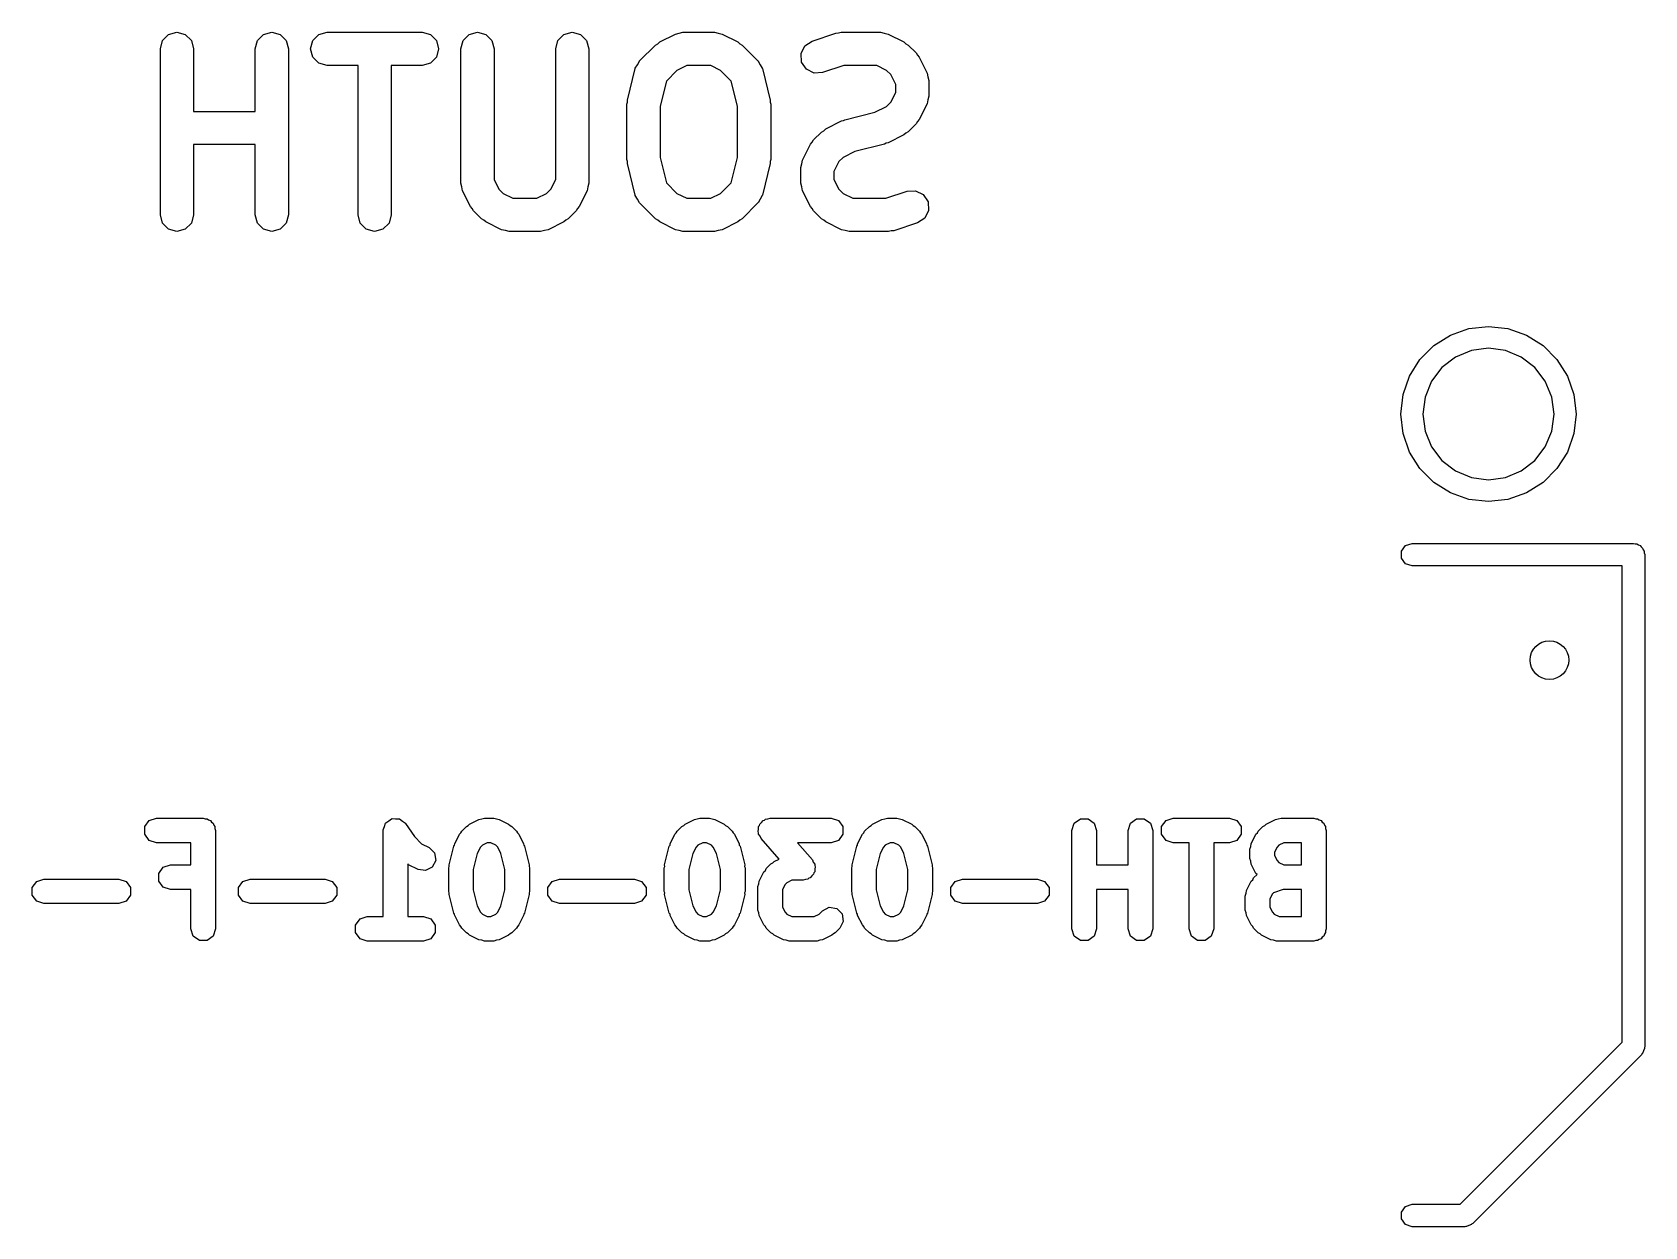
# Model space of a CAD drawing. Extents: x 0.05 to 3.95, y 0.04 to 3.84.
# Drawn here: x 2.899 to 3.473, y 0.538 to 0.963 of the extents above; entities that cross this region are included whole.
import ezdxf

# ---------------------------------------------------------------- set-up
doc = ezdxf.new("R2010")
doc.units = 0
doc.header["$MEASUREMENT"] = 0
doc.layers.add('BLACK', color=7, linetype='CONTINUOUS')

msp = doc.modelspace()

# ---------------------------------------------------------------- linework, layer by layer
at = {"layer": 'BLACK', "linetype": 'CONTINUOUS'}
for p, q in [((2.94474, 0.95735), (2.94553, 0.9603)), ((2.94553, 0.9603), (2.94769, 0.96246)), ((2.94769, 0.96246), (2.95064, 0.96325)), ((2.95064, 0.96325), (2.95359, 0.96246)), ((2.95359, 0.96246), (2.95576, 0.9603)), ((2.95576, 0.9603), (2.95655, 0.95735)), ((2.97848, 0.95735), (2.97927, 0.9603)), ((2.97927, 0.9603), (2.98143, 0.96246)), ((2.98143, 0.96246), (2.98439, 0.96325)), ((2.98439, 0.96325), (2.98734, 0.96246)), ((2.98734, 0.96246), (2.9895, 0.9603)), ((2.9895, 0.9603), (2.99029, 0.95735)), ((2.99817, 0.95735), (2.99896, 0.9603)), ((2.99896, 0.9603), (3.00112, 0.96246)), ((3.00112, 0.96246), (3.00407, 0.96325)), ((3.00407, 0.96325), (3.03782, 0.96325)), ((3.03782, 0.96325), (3.04077, 0.96246)), ((3.04077, 0.96246), (3.04293, 0.9603)), ((3.04293, 0.9603), (3.04372, 0.95735)), ((3.0516, 0.95735), (3.05239, 0.9603)), ((3.05239, 0.9603), (3.05455, 0.96246)), ((3.05455, 0.96246), (3.0575, 0.96325)), ((3.0575, 0.96325), (3.06046, 0.96246)), ((3.06046, 0.96246), (3.06262, 0.9603)), ((3.06262, 0.9603), (3.06341, 0.95735)), ((3.08534, 0.95735), (3.08613, 0.9603)), ((3.08613, 0.9603), (3.0883, 0.96246)), ((3.0883, 0.96246), (3.09125, 0.96325)), ((3.09125, 0.96325), (3.0942, 0.96246)), ((3.0942, 0.96246), (3.09636, 0.9603)), ((3.09636, 0.9603), (3.09715, 0.95735)), ((3.11519, 0.95309), (3.12082, 0.95871)), ((3.12082, 0.95871), (3.12164, 0.95919)), ((3.12164, 0.95919), (3.12235, 0.95982)), ((3.12235, 0.95982), (3.12798, 0.96263)), ((3.12798, 0.96263), (3.12931, 0.9629)), ((3.12931, 0.9629), (3.13062, 0.96325)), ((3.13062, 0.96325), (3.14187, 0.96325)), ((3.14187, 0.96325), (3.14318, 0.9629)), ((3.14318, 0.9629), (3.14451, 0.96263)), ((3.14451, 0.96263), (3.15013, 0.95982)), ((3.15013, 0.95982), (3.15084, 0.95919)), ((3.15084, 0.95919), (3.15167, 0.95871)), ((3.15167, 0.95871), (3.15729, 0.95309)), ((3.17264, 0.95572), (3.17401, 0.95845)), ((3.17401, 0.95845), (3.17656, 0.96014)), ((3.17656, 0.96014), (3.18499, 0.96295)), ((3.18499, 0.96295), (3.18594, 0.96301)), ((3.18594, 0.96301), (3.18686, 0.96325)), ((3.18686, 0.96325), (3.20092, 0.96325)), ((3.20092, 0.96325), (3.20223, 0.9629)), ((3.20223, 0.9629), (3.20356, 0.96263)), ((3.20356, 0.96263), (3.20919, 0.95982)), ((3.20919, 0.95982), (3.2099, 0.95919)), ((3.2099, 0.95919), (3.21072, 0.95871)), ((3.21072, 0.95871), (3.21353, 0.9559)), ((2.94474, 0.89829), (2.94474, 0.95735)), ((2.95655, 0.95735), (2.95655, 0.93513)), ((2.97848, 0.93513), (2.97848, 0.95735)), ((2.99029, 0.95735), (2.99029, 0.89829)), ((2.99896, 0.9544), (2.99817, 0.95735)), ((3.00112, 0.95224), (2.99896, 0.9544)), ((3.00407, 0.95144), (3.00112, 0.95224)), ((3.04077, 0.95224), (3.03782, 0.95144)), ((3.04293, 0.9544), (3.04077, 0.95224)), ((3.04372, 0.95735), (3.04293, 0.9544)), ((3.0516, 0.90954), (3.0516, 0.95735)), ((3.06341, 0.95735), (3.06341, 0.91094)), ((3.08534, 0.91094), (3.08534, 0.95735)), ((3.09715, 0.95735), (3.09715, 0.90954)), ((3.11441, 0.95172), (3.11512, 0.95302)), ((3.11512, 0.95302), (3.11517, 0.95304)), ((3.11517, 0.95304), (3.11519, 0.95309)), ((3.15729, 0.95309), (3.15732, 0.95304)), ((3.15732, 0.95304), (3.15736, 0.95302)), ((3.15736, 0.95302), (3.15808, 0.95172)), ((3.17282, 0.95267), (3.17264, 0.95572)), ((3.17451, 0.95012), (3.17282, 0.95267)), ((3.21353, 0.9559), (3.21401, 0.95508)), ((3.21401, 0.95508), (3.21464, 0.95437)), ((3.21464, 0.95437), (3.21745, 0.94874)), ((3.01504, 0.95144), (3.00407, 0.95144)), ((3.01504, 0.89829), (3.01504, 0.95144)), ((3.03782, 0.95144), (3.02685, 0.95144)), ((3.02685, 0.95144), (3.02685, 0.89829)), ((3.11083, 0.9391), (3.11364, 0.95034)), ((3.11364, 0.95034), (3.11367, 0.95039)), ((3.11367, 0.95044), (3.11441, 0.95172)), ((3.11367, 0.95039), (3.11367, 0.95044)), ((3.12849, 0.94968), (3.1247, 0.94589)), ((3.13201, 0.95144), (3.12849, 0.94968)), ((3.14047, 0.95144), (3.13201, 0.95144)), ((3.14399, 0.94968), (3.14047, 0.95144)), ((3.14778, 0.94589), (3.14399, 0.94968)), ((3.15808, 0.95172), (3.15882, 0.95044)), ((3.15882, 0.95044), (3.15882, 0.95039)), ((3.15882, 0.95039), (3.15885, 0.95034)), ((3.15885, 0.95034), (3.16166, 0.9391)), ((3.17724, 0.94875), (3.17451, 0.95012)), ((3.18029, 0.94893), (3.17724, 0.94875)), ((3.18782, 0.95144), (3.18029, 0.94893)), ((3.19953, 0.95144), (3.18782, 0.95144)), ((3.20305, 0.94968), (3.19953, 0.95144)), ((3.20451, 0.94823), (3.20305, 0.94968)), ((3.20627, 0.94471), (3.20451, 0.94823)), ((3.21745, 0.94874), (3.21773, 0.94741)), ((3.21773, 0.94741), (3.21808, 0.9461)), ((3.1247, 0.94589), (3.12246, 0.93694)), ((3.15002, 0.93694), (3.14778, 0.94589)), ((3.20451, 0.93835), (3.20627, 0.94187)), ((3.20627, 0.94187), (3.20627, 0.94471)), ((3.21808, 0.9461), (3.21808, 0.94048)), ((2.95655, 0.93513), (2.97848, 0.93513)), ((3.11065, 0.93766), (3.11084, 0.93837)), ((3.11065, 0.91798), (3.11065, 0.93766)), ((3.11084, 0.93837), (3.11083, 0.9391)), ((3.12246, 0.93694), (3.12246, 0.91871)), ((3.15002, 0.91871), (3.15002, 0.93694)), ((3.16166, 0.9391), (3.16164, 0.93837)), ((3.16164, 0.93837), (3.16183, 0.93766)), ((3.16183, 0.93766), (3.16183, 0.91798)), ((3.19886, 0.9348), (3.20305, 0.93689)), ((3.20305, 0.93689), (3.20451, 0.93835)), ((3.21745, 0.93783), (3.21464, 0.93221)), ((3.21773, 0.93917), (3.21745, 0.93783)), ((3.21808, 0.94048), (3.21773, 0.93917)), ((3.18141, 0.92889), (3.18703, 0.9317)), ((3.18703, 0.9317), (3.18767, 0.93183)), ((3.18767, 0.93183), (3.18824, 0.93215)), ((3.18824, 0.93215), (3.19886, 0.9348)), ((3.21353, 0.93068), (3.21072, 0.92786)), ((3.21401, 0.9315), (3.21353, 0.93068)), ((3.21464, 0.93221), (3.21401, 0.9315)), ((3.17314, 0.91781), (3.17596, 0.92343)), ((3.17596, 0.92343), (3.17659, 0.92414)), ((3.17659, 0.92414), (3.17706, 0.92497)), ((3.17706, 0.92497), (3.17987, 0.92778)), ((3.17987, 0.92778), (3.1807, 0.92826)), ((3.1807, 0.92826), (3.18141, 0.92889)), ((3.20235, 0.9235), (3.19174, 0.92084)), ((3.20292, 0.92382), (3.20235, 0.9235)), ((3.20356, 0.92395), (3.20292, 0.92382)), ((3.20919, 0.92676), (3.20356, 0.92395)), ((3.2099, 0.92739), (3.20919, 0.92676)), ((3.21072, 0.92786), (3.2099, 0.92739)), ((2.97848, 0.92332), (2.95655, 0.92332)), ((2.95655, 0.92332), (2.95655, 0.89829)), ((2.97848, 0.89829), (2.97848, 0.92332)), ((3.11084, 0.91727), (3.11065, 0.91798)), ((3.12246, 0.91871), (3.1247, 0.90975)), ((3.14778, 0.90975), (3.15002, 0.91871)), ((3.16183, 0.91798), (3.16164, 0.91727)), ((3.17287, 0.91648), (3.17314, 0.91781)), ((3.18755, 0.91875), (3.18609, 0.91729)), ((3.19174, 0.92084), (3.18755, 0.91875)), ((3.11083, 0.91655), (3.11084, 0.91727)), ((3.11364, 0.9053), (3.11083, 0.91655)), ((3.16166, 0.91655), (3.15885, 0.9053)), ((3.16164, 0.91727), (3.16166, 0.91655)), ((3.17252, 0.91517), (3.17287, 0.91648)), ((3.17252, 0.90954), (3.17252, 0.91517)), ((3.18609, 0.91729), (3.18433, 0.91377)), ((3.18433, 0.91377), (3.18433, 0.91094)), ((3.05195, 0.90823), (3.0516, 0.90954)), ((3.05222, 0.9069), (3.05195, 0.90823)), ((3.05503, 0.90128), (3.05222, 0.9069)), ((3.06341, 0.91094), (3.06517, 0.90742)), ((3.06517, 0.90742), (3.06663, 0.90596)), ((3.08213, 0.90596), (3.08358, 0.90742)), ((3.08358, 0.90742), (3.08534, 0.91094)), ((3.09653, 0.9069), (3.09372, 0.90128)), ((3.0968, 0.90823), (3.09653, 0.9069)), ((3.09715, 0.90954), (3.0968, 0.90823)), ((3.1247, 0.90975), (3.12849, 0.90596)), ((3.14399, 0.90596), (3.14778, 0.90975)), ((3.17287, 0.90823), (3.17252, 0.90954)), ((3.17314, 0.9069), (3.17287, 0.90823)), ((3.17596, 0.90128), (3.17314, 0.9069)), ((3.18433, 0.91094), (3.18609, 0.90742)), ((3.18609, 0.90742), (3.18755, 0.90596)), ((3.20278, 0.9042), (3.2103, 0.90671)), ((3.2103, 0.90671), (3.21335, 0.90689)), ((3.21335, 0.90689), (3.21609, 0.90553)), ((3.05566, 0.90057), (3.05503, 0.90128)), ((3.05614, 0.89974), (3.05566, 0.90057)), ((3.06663, 0.90596), (3.07015, 0.9042)), ((3.07015, 0.9042), (3.07861, 0.9042)), ((3.07861, 0.9042), (3.08213, 0.90596)), ((3.09309, 0.90057), (3.09261, 0.89974)), ((3.09372, 0.90128), (3.09309, 0.90057)), ((3.11367, 0.90525), (3.11364, 0.9053)), ((3.11367, 0.9052), (3.11367, 0.90525)), ((3.11441, 0.90392), (3.11367, 0.9052)), ((3.11512, 0.90263), (3.11441, 0.90392)), ((3.11517, 0.9026), (3.11512, 0.90263)), ((3.11519, 0.90255), (3.11517, 0.9026)), ((3.12082, 0.89693), (3.11519, 0.90255)), ((3.12849, 0.90596), (3.13201, 0.9042)), ((3.13201, 0.9042), (3.14047, 0.9042)), ((3.14047, 0.9042), (3.14399, 0.90596)), ((3.15729, 0.90255), (3.15167, 0.89693)), ((3.15732, 0.9026), (3.15729, 0.90255)), ((3.15736, 0.90263), (3.15732, 0.9026)), ((3.15808, 0.90392), (3.15736, 0.90263)), ((3.15882, 0.9052), (3.15808, 0.90392)), ((3.15885, 0.9053), (3.15882, 0.90525)), ((3.15882, 0.90525), (3.15882, 0.9052)), ((3.17659, 0.90057), (3.17596, 0.90128)), ((3.17706, 0.89974), (3.17659, 0.90057)), ((3.18755, 0.90596), (3.19107, 0.9042)), ((3.19107, 0.9042), (3.20278, 0.9042)), ((3.21609, 0.90553), (3.21777, 0.90297)), ((3.21777, 0.90297), (3.21796, 0.89992)), ((2.94553, 0.89534), (2.94474, 0.89829)), ((2.94769, 0.89318), (2.94553, 0.89534)), ((2.95576, 0.89534), (2.95359, 0.89318)), ((2.95655, 0.89829), (2.95576, 0.89534)), ((2.97927, 0.89534), (2.97848, 0.89829)), ((2.98143, 0.89318), (2.97927, 0.89534)), ((2.9895, 0.89534), (2.98734, 0.89318)), ((2.99029, 0.89829), (2.9895, 0.89534)), ((3.01583, 0.89534), (3.01504, 0.89829)), ((3.01799, 0.89318), (3.01583, 0.89534)), ((3.02606, 0.89534), (3.0239, 0.89318)), ((3.02685, 0.89829), (3.02606, 0.89534)), ((3.05895, 0.89693), (3.05614, 0.89974)), ((3.05977, 0.89646), (3.05895, 0.89693)), ((3.06049, 0.89582), (3.05977, 0.89646)), ((3.06611, 0.89301), (3.06049, 0.89582)), ((3.08827, 0.89582), (3.08264, 0.89301)), ((3.08898, 0.89646), (3.08827, 0.89582)), ((3.0898, 0.89693), (3.08898, 0.89646)), ((3.09261, 0.89974), (3.0898, 0.89693)), ((3.12164, 0.89646), (3.12082, 0.89693)), ((3.12235, 0.89582), (3.12164, 0.89646)), ((3.12798, 0.89301), (3.12235, 0.89582)), ((3.15013, 0.89582), (3.14451, 0.89301)), ((3.15084, 0.89646), (3.15013, 0.89582)), ((3.15167, 0.89693), (3.15084, 0.89646)), ((3.17987, 0.89693), (3.17706, 0.89974)), ((3.1807, 0.89646), (3.17987, 0.89693)), ((3.18141, 0.89582), (3.1807, 0.89646)), ((3.18703, 0.89301), (3.18141, 0.89582)), ((3.21404, 0.8955), (3.2056, 0.89269)), ((3.21659, 0.89719), (3.21404, 0.8955)), ((3.21796, 0.89992), (3.21659, 0.89719)), ((2.95064, 0.89239), (2.94769, 0.89318)), ((2.95359, 0.89318), (2.95064, 0.89239)), ((2.98439, 0.89239), (2.98143, 0.89318)), ((2.98734, 0.89318), (2.98439, 0.89239)), ((3.02094, 0.89239), (3.01799, 0.89318)), ((3.0239, 0.89318), (3.02094, 0.89239)), ((3.06744, 0.89274), (3.06611, 0.89301)), ((3.06875, 0.89239), (3.06744, 0.89274)), ((3.08, 0.89239), (3.06875, 0.89239)), ((3.08131, 0.89274), (3.08, 0.89239)), ((3.08264, 0.89301), (3.08131, 0.89274)), ((3.12931, 0.89274), (3.12798, 0.89301)), ((3.13062, 0.89239), (3.12931, 0.89274)), ((3.14187, 0.89239), (3.13062, 0.89239)), ((3.14318, 0.89274), (3.14187, 0.89239)), ((3.14451, 0.89301), (3.14318, 0.89274)), ((3.18836, 0.89274), (3.18703, 0.89301)), ((3.18967, 0.89239), (3.18836, 0.89274)), ((3.20373, 0.89239), (3.18967, 0.89239)), ((3.20465, 0.89263), (3.20373, 0.89239)), ((3.2056, 0.89269), (3.20465, 0.89263)), ((3.39767, 0.85186), (3.40358, 0.85557)), ((3.40358, 0.85557), (3.41017, 0.85788)), ((3.41017, 0.85788), (3.4171, 0.85866)), ((3.4171, 0.85866), (3.42403, 0.85788)), ((3.42403, 0.85788), (3.43062, 0.85557)), ((3.43062, 0.85557), (3.43653, 0.85186)), ((3.39274, 0.84693), (3.39767, 0.85186)), ((3.41105, 0.85006), (3.40542, 0.84773)), ((3.4171, 0.85086), (3.41105, 0.85006)), ((3.42315, 0.85006), (3.4171, 0.85086)), ((3.42878, 0.84773), (3.42315, 0.85006)), ((3.43653, 0.85186), (3.44146, 0.84693)), ((3.38903, 0.84102), (3.39274, 0.84693)), ((3.40058, 0.84402), (3.39687, 0.83918)), ((3.40542, 0.84773), (3.40058, 0.84402)), ((3.43362, 0.84402), (3.42878, 0.84773)), ((3.43733, 0.83918), (3.43362, 0.84402)), ((3.44146, 0.84693), (3.44517, 0.84102)), ((3.38672, 0.83443), (3.38903, 0.84102)), ((3.39687, 0.83918), (3.39454, 0.83355)), ((3.43966, 0.83355), (3.43733, 0.83918)), ((3.44517, 0.84102), (3.44748, 0.83443)), ((3.38594, 0.8275), (3.38672, 0.83443)), ((3.39454, 0.83355), (3.39374, 0.8275)), ((3.44046, 0.8275), (3.43966, 0.83355)), ((3.44748, 0.83443), (3.44826, 0.8275)), ((3.38672, 0.82057), (3.38594, 0.8275)), ((3.39374, 0.8275), (3.39454, 0.82145)), ((3.43966, 0.82145), (3.44046, 0.8275)), ((3.44826, 0.8275), (3.44748, 0.82057)), ((3.38903, 0.81398), (3.38672, 0.82057)), ((3.39454, 0.82145), (3.39687, 0.81582)), ((3.43733, 0.81582), (3.43966, 0.82145)), ((3.44748, 0.82057), (3.44517, 0.81398)), ((3.39687, 0.81582), (3.40058, 0.81098)), ((3.43362, 0.81098), (3.43733, 0.81582)), ((3.39274, 0.80807), (3.38903, 0.81398)), ((3.40058, 0.81098), (3.40542, 0.80727)), ((3.42878, 0.80727), (3.43362, 0.81098)), ((3.44517, 0.81398), (3.44146, 0.80807)), ((3.39767, 0.80314), (3.39274, 0.80807)), ((3.40358, 0.79943), (3.39767, 0.80314)), ((3.40542, 0.80727), (3.41105, 0.80494)), ((3.41105, 0.80494), (3.4171, 0.80414)), ((3.4171, 0.80414), (3.42315, 0.80494)), ((3.42315, 0.80494), (3.42878, 0.80727)), ((3.43653, 0.80314), (3.43062, 0.79943)), ((3.44146, 0.80807), (3.43653, 0.80314)), ((3.41017, 0.79712), (3.40358, 0.79943)), ((3.43062, 0.79943), (3.42403, 0.79712)), ((3.4171, 0.79634), (3.41017, 0.79712)), ((3.42403, 0.79712), (3.4171, 0.79634)), ((3.3862, 0.77874), (3.38765, 0.78074)), ((3.38765, 0.78074), (3.39, 0.7815)), ((3.39, 0.7815), (3.4687, 0.7815)), ((3.4687, 0.7815), (3.4693, 0.7813)), ((3.4693, 0.7813), (3.46994, 0.7813)), ((3.46994, 0.7813), (3.47045, 0.78093)), ((3.47045, 0.78093), (3.47105, 0.78074)), ((3.47105, 0.78074), (3.47142, 0.78022)), ((3.47142, 0.78022), (3.47194, 0.77985)), ((3.3862, 0.77626), (3.3862, 0.77874)), ((3.38765, 0.77426), (3.3862, 0.77626)), ((3.47194, 0.77985), (3.47213, 0.77925)), ((3.47213, 0.77925), (3.4725, 0.77874)), ((3.4725, 0.77874), (3.4725, 0.7781)), ((3.4725, 0.7781), (3.4727, 0.7775)), ((3.4727, 0.7775), (3.4727, 0.6025)), ((3.39, 0.7735), (3.38765, 0.77426)), ((3.4647, 0.7735), (3.39, 0.7735)), ((3.4647, 0.60416), (3.4647, 0.7735)), ((2.93917, 0.68078), (2.94076, 0.68297)), ((2.94076, 0.68297), (2.94333, 0.68381)), ((2.94333, 0.68381), (2.96, 0.68381)), ((2.96, 0.68381), (2.96066, 0.68359)), ((2.96066, 0.68359), (2.96135, 0.68359)), ((2.96135, 0.68359), (2.96191, 0.68319)), ((2.96191, 0.68319), (2.96257, 0.68297)), ((2.96257, 0.68297), (2.96298, 0.68241)), ((3.0249, 0.68214), (3.02596, 0.68285)), ((3.02596, 0.68285), (3.02698, 0.68359)), ((3.02698, 0.68359), (3.02707, 0.68359)), ((3.02707, 0.68359), (3.02715, 0.68364)), ((3.02715, 0.68364), (3.02842, 0.68359)), ((3.02842, 0.68359), (3.02969, 0.68359)), ((3.02969, 0.68359), (3.02976, 0.68354)), ((3.02976, 0.68354), (3.02985, 0.68354)), ((3.02985, 0.68354), (3.03085, 0.68275)), ((3.03085, 0.68275), (3.03187, 0.682)), ((3.05471, 0.68168), (3.05804, 0.68334)), ((3.05804, 0.68334), (3.05904, 0.6835)), ((3.05904, 0.6835), (3.06, 0.68381)), ((3.06, 0.68381), (3.06333, 0.68381)), ((3.06333, 0.68381), (3.06429, 0.6835)), ((3.06429, 0.6835), (3.06529, 0.68334)), ((3.06529, 0.68334), (3.06862, 0.68168)), ((3.13138, 0.68168), (3.13471, 0.68334)), ((3.13471, 0.68334), (3.13571, 0.6835)), ((3.13571, 0.6835), (3.13667, 0.68381)), ((3.13667, 0.68381), (3.14, 0.68381)), ((3.14, 0.68381), (3.14096, 0.6835)), ((3.14096, 0.6835), (3.14196, 0.68334)), ((3.14196, 0.68334), (3.14529, 0.68168)), ((3.15858, 0.68226), (3.1591, 0.68297)), ((3.1591, 0.68297), (3.15957, 0.68313)), ((3.15957, 0.68313), (3.15994, 0.68345)), ((3.15994, 0.68345), (3.16083, 0.68353)), ((3.16083, 0.68353), (3.16167, 0.68381)), ((3.16167, 0.68381), (3.18333, 0.68381)), ((3.18333, 0.68381), (3.1859, 0.68297)), ((3.1859, 0.68297), (3.18749, 0.68078)), ((3.19804, 0.68168), (3.20138, 0.68334)), ((3.20138, 0.68334), (3.20237, 0.6835)), ((3.20237, 0.6835), (3.20333, 0.68381)), ((3.20333, 0.68381), (3.20667, 0.68381)), ((3.20667, 0.68381), (3.20763, 0.6835)), ((3.20763, 0.6835), (3.20862, 0.68334)), ((3.20862, 0.68334), (3.21196, 0.68168)), ((3.26979, 0.682), (3.27198, 0.68359)), ((3.27198, 0.68359), (3.27469, 0.68359)), ((3.27469, 0.68359), (3.27687, 0.682)), ((3.28979, 0.682), (3.29198, 0.68359)), ((3.29198, 0.68359), (3.29469, 0.68359)), ((3.29469, 0.68359), (3.29687, 0.682)), ((3.30084, 0.68078), (3.30243, 0.68297)), ((3.30243, 0.68297), (3.305, 0.68381)), ((3.305, 0.68381), (3.325, 0.68381)), ((3.325, 0.68381), (3.32757, 0.68297)), ((3.32757, 0.68297), (3.32916, 0.68078)), ((3.33804, 0.68168), (3.34138, 0.68334)), ((3.34138, 0.68334), (3.34237, 0.6835)), ((3.34237, 0.6835), (3.34333, 0.68381)), ((3.34333, 0.68381), (3.355, 0.68381)), ((3.355, 0.68381), (3.35566, 0.68359)), ((3.35566, 0.68359), (3.35635, 0.68359)), ((3.35635, 0.68359), (3.35691, 0.68319)), ((3.35691, 0.68319), (3.35757, 0.68297)), ((3.35757, 0.68297), (3.35798, 0.68241)), ((2.93917, 0.67808), (2.93917, 0.68078)), ((2.94076, 0.67589), (2.93917, 0.67808)), ((2.96298, 0.68241), (2.96354, 0.682)), ((2.96354, 0.682), (2.96375, 0.68134)), ((2.96375, 0.68134), (2.96416, 0.68078)), ((2.96416, 0.68078), (2.96416, 0.68009)), ((2.96416, 0.68009), (2.96437, 0.67943)), ((2.96437, 0.67943), (2.96437, 0.64443)), ((3.02396, 0.67961), (3.0244, 0.6808)), ((3.02399, 0.67952), (3.02396, 0.67961)), ((3.02396, 0.67943), (3.02399, 0.67952)), ((3.02396, 0.64881), (3.02396, 0.67943)), ((3.0244, 0.6808), (3.02479, 0.682)), ((3.02479, 0.682), (3.02487, 0.68206)), ((3.02487, 0.68206), (3.0249, 0.68214)), ((3.03187, 0.682), (3.0319, 0.68192)), ((3.0319, 0.68192), (3.03197, 0.68186)), ((3.03197, 0.68186), (3.03507, 0.67722)), ((3.03507, 0.67722), (3.03759, 0.6747)), ((3.04942, 0.67472), (3.05109, 0.67806)), ((3.05109, 0.67806), (3.05158, 0.67856)), ((3.05158, 0.67856), (3.05191, 0.67919)), ((3.05191, 0.67919), (3.05357, 0.68086)), ((3.05357, 0.68086), (3.0542, 0.68118)), ((3.0542, 0.68118), (3.05471, 0.68168)), ((3.06862, 0.68168), (3.06913, 0.68118)), ((3.06913, 0.68118), (3.06976, 0.68086)), ((3.06976, 0.68086), (3.07143, 0.67919)), ((3.07143, 0.67919), (3.07175, 0.67856)), ((3.07175, 0.67856), (3.07225, 0.67806)), ((3.07225, 0.67806), (3.07391, 0.67472)), ((3.12609, 0.67472), (3.12775, 0.67806)), ((3.12775, 0.67806), (3.12825, 0.67856)), ((3.12825, 0.67856), (3.12857, 0.67919)), ((3.12857, 0.67919), (3.13024, 0.68086)), ((3.13024, 0.68086), (3.13087, 0.68118)), ((3.13087, 0.68118), (3.13138, 0.68168)), ((3.14529, 0.68168), (3.1458, 0.68118)), ((3.1458, 0.68118), (3.14643, 0.68086)), ((3.14643, 0.68086), (3.14809, 0.67919)), ((3.14809, 0.67919), (3.14842, 0.67856)), ((3.14842, 0.67856), (3.14891, 0.67806)), ((3.14891, 0.67806), (3.15058, 0.67472)), ((3.15731, 0.67904), (3.15751, 0.6799)), ((3.15751, 0.67858), (3.15731, 0.67904)), ((3.15751, 0.68078), (3.1578, 0.68119)), ((3.15751, 0.6799), (3.15751, 0.68078)), ((3.15751, 0.67808), (3.15751, 0.67858)), ((3.15803, 0.67736), (3.15751, 0.67808)), ((3.1578, 0.68119), (3.15791, 0.68167)), ((3.15791, 0.68167), (3.15858, 0.68226)), ((3.15837, 0.67655), (3.15803, 0.67736)), ((3.18749, 0.67808), (3.1859, 0.67589)), ((3.18749, 0.68078), (3.18749, 0.67808)), ((3.19275, 0.67472), (3.19442, 0.67806)), ((3.19442, 0.67806), (3.19492, 0.67856)), ((3.19492, 0.67856), (3.19524, 0.67919)), ((3.19524, 0.67919), (3.19691, 0.68086)), ((3.19691, 0.68086), (3.19754, 0.68118)), ((3.19754, 0.68118), (3.19804, 0.68168)), ((3.21196, 0.68168), (3.21246, 0.68118)), ((3.21246, 0.68118), (3.21309, 0.68086)), ((3.21309, 0.68086), (3.21476, 0.67919)), ((3.21476, 0.67919), (3.21508, 0.67856)), ((3.21508, 0.67856), (3.21558, 0.67806)), ((3.21558, 0.67806), (3.21725, 0.67472)), ((3.26896, 0.67943), (3.26979, 0.682)), ((3.26896, 0.64443), (3.26896, 0.67943)), ((3.27687, 0.682), (3.27771, 0.67943)), ((3.27771, 0.67943), (3.27771, 0.66714)), ((3.28896, 0.67943), (3.28979, 0.682)), ((3.28896, 0.66714), (3.28896, 0.67943)), ((3.29687, 0.682), (3.29771, 0.67943)), ((3.29771, 0.67943), (3.29771, 0.64443)), ((3.30084, 0.67808), (3.30084, 0.68078)), ((3.30243, 0.67589), (3.30084, 0.67808)), ((3.32916, 0.67808), (3.32757, 0.67589)), ((3.32916, 0.68078), (3.32916, 0.67808)), ((3.33275, 0.67472), (3.33442, 0.67806)), ((3.33442, 0.67806), (3.33492, 0.67856)), ((3.33492, 0.67856), (3.33524, 0.67919)), ((3.33524, 0.67919), (3.33691, 0.68086)), ((3.33691, 0.68086), (3.33754, 0.68118)), ((3.33754, 0.68118), (3.33804, 0.68168)), ((3.35798, 0.68241), (3.35854, 0.682)), ((3.35854, 0.682), (3.35875, 0.68134)), ((3.35875, 0.68134), (3.35916, 0.68078)), ((3.35916, 0.68078), (3.35916, 0.68009)), ((3.35916, 0.68009), (3.35938, 0.67943)), ((3.35938, 0.67943), (3.35938, 0.64443)), ((2.94333, 0.67506), (2.94076, 0.67589)), ((2.95562, 0.67506), (2.94333, 0.67506)), ((2.95562, 0.66714), (2.95562, 0.67506)), ((3.03759, 0.6747), (3.04029, 0.67334)), ((3.04029, 0.67334), (3.04222, 0.67145)), ((3.04222, 0.67145), (3.04266, 0.66878)), ((3.04742, 0.66716), (3.04909, 0.67383)), ((3.04909, 0.67383), (3.04935, 0.67424)), ((3.04935, 0.67424), (3.04942, 0.67472)), ((3.05746, 0.67124), (3.05604, 0.66556)), ((3.0586, 0.67351), (3.05746, 0.67124)), ((3.05926, 0.67417), (3.0586, 0.67351)), ((3.06103, 0.67506), (3.05926, 0.67417)), ((3.0623, 0.67506), (3.06103, 0.67506)), ((3.06408, 0.67417), (3.0623, 0.67506)), ((3.06474, 0.67351), (3.06408, 0.67417)), ((3.06587, 0.67124), (3.06474, 0.67351)), ((3.06729, 0.66556), (3.06587, 0.67124)), ((3.07391, 0.67472), (3.07399, 0.67424)), ((3.07399, 0.67424), (3.07424, 0.67383)), ((3.07424, 0.67383), (3.07591, 0.66716)), ((3.12409, 0.66716), (3.12576, 0.67383)), ((3.12576, 0.67383), (3.12601, 0.67424)), ((3.12601, 0.67424), (3.12609, 0.67472)), ((3.13413, 0.67124), (3.13271, 0.66556)), ((3.13526, 0.67351), (3.13413, 0.67124)), ((3.13592, 0.67417), (3.13526, 0.67351)), ((3.1377, 0.67506), (3.13592, 0.67417)), ((3.13897, 0.67506), (3.1377, 0.67506)), ((3.14074, 0.67417), (3.13897, 0.67506)), ((3.1414, 0.67351), (3.14074, 0.67417)), ((3.14254, 0.67124), (3.1414, 0.67351)), ((3.14396, 0.66556), (3.14254, 0.67124)), ((3.15058, 0.67472), (3.15065, 0.67424)), ((3.15065, 0.67424), (3.15091, 0.67383)), ((3.15091, 0.67383), (3.15258, 0.66716)), ((3.16479, 0.66922), (3.15837, 0.67655)), ((3.18333, 0.67506), (3.17131, 0.67506)), ((3.17131, 0.67506), (3.17663, 0.66898)), ((3.1859, 0.67589), (3.18333, 0.67506)), ((3.19076, 0.66716), (3.19242, 0.67383)), ((3.19242, 0.67383), (3.19268, 0.67424)), ((3.19268, 0.67424), (3.19275, 0.67472)), ((3.20079, 0.67124), (3.19938, 0.66556)), ((3.20193, 0.67351), (3.20079, 0.67124)), ((3.20259, 0.67417), (3.20193, 0.67351)), ((3.20437, 0.67506), (3.20259, 0.67417)), ((3.20563, 0.67506), (3.20437, 0.67506)), ((3.20741, 0.67417), (3.20563, 0.67506)), ((3.20807, 0.67351), (3.20741, 0.67417)), ((3.20921, 0.67124), (3.20807, 0.67351)), ((3.21063, 0.66556), (3.20921, 0.67124)), ((3.21725, 0.67472), (3.21732, 0.67424)), ((3.21732, 0.67424), (3.21758, 0.67383)), ((3.21758, 0.67383), (3.21924, 0.66716)), ((3.305, 0.67506), (3.30243, 0.67589)), ((3.31063, 0.67506), (3.305, 0.67506)), ((3.31063, 0.64443), (3.31063, 0.67506)), ((3.325, 0.67506), (3.31938, 0.67506)), ((3.31938, 0.67506), (3.31938, 0.64443)), ((3.32757, 0.67589), (3.325, 0.67506)), ((3.33229, 0.67277), (3.3326, 0.67373)), ((3.33229, 0.66943), (3.33229, 0.67277)), ((3.3326, 0.67373), (3.33275, 0.67472)), ((3.34193, 0.67351), (3.34104, 0.67173)), ((3.34104, 0.67173), (3.34104, 0.67046)), ((3.34259, 0.67417), (3.34193, 0.67351)), ((3.34437, 0.67506), (3.34259, 0.67417)), ((3.35063, 0.67506), (3.34437, 0.67506)), ((3.35063, 0.66714), (3.35063, 0.67506)), ((2.94417, 0.66412), (2.94576, 0.66631)), ((2.94576, 0.66631), (2.94833, 0.66714)), ((2.94833, 0.66714), (2.95562, 0.66714)), ((3.03304, 0.66719), (3.03271, 0.66752)), ((3.03271, 0.66752), (3.03271, 0.64881)), ((3.03638, 0.66552), (3.03304, 0.66719)), ((3.03905, 0.66512), (3.03638, 0.66552)), ((3.04145, 0.66636), (3.03905, 0.66512)), ((3.04266, 0.66878), (3.04145, 0.66636)), ((3.04729, 0.6661), (3.04746, 0.66662)), ((3.04729, 0.65777), (3.04729, 0.6661)), ((3.04746, 0.66662), (3.04742, 0.66716)), ((3.05604, 0.66556), (3.05604, 0.6583)), ((3.06729, 0.6583), (3.06729, 0.66556)), ((3.07591, 0.66716), (3.07587, 0.66662)), ((3.07587, 0.66662), (3.07604, 0.6661)), ((3.07604, 0.6661), (3.07604, 0.65777)), ((3.12396, 0.6661), (3.12413, 0.66662)), ((3.12396, 0.65777), (3.12396, 0.6661)), ((3.12413, 0.66662), (3.12409, 0.66716)), ((3.13271, 0.66556), (3.13271, 0.6583)), ((3.14396, 0.6583), (3.14396, 0.66556)), ((3.15258, 0.66716), (3.15254, 0.66662)), ((3.15254, 0.66662), (3.15271, 0.6661)), ((3.15271, 0.6661), (3.15271, 0.65777)), ((3.15992, 0.66523), (3.16024, 0.66586)), ((3.16024, 0.66586), (3.16191, 0.66753)), ((3.16191, 0.66753), (3.16254, 0.66785)), ((3.16254, 0.66785), (3.16304, 0.66834)), ((3.16304, 0.66834), (3.16479, 0.66922)), ((3.17663, 0.66898), (3.17697, 0.66817)), ((3.17697, 0.66817), (3.17749, 0.66745)), ((3.17749, 0.66745), (3.17749, 0.66695)), ((3.17749, 0.66695), (3.17769, 0.66649)), ((3.17769, 0.66649), (3.17749, 0.66563)), ((3.17749, 0.66563), (3.17749, 0.66475)), ((3.19063, 0.6661), (3.19079, 0.66662)), ((3.19063, 0.65777), (3.19063, 0.6661)), ((3.19079, 0.66662), (3.19076, 0.66716)), ((3.19938, 0.66556), (3.19938, 0.6583)), ((3.21063, 0.6583), (3.21063, 0.66556)), ((3.21924, 0.66716), (3.21921, 0.66662)), ((3.21921, 0.66662), (3.21938, 0.6661)), ((3.21938, 0.6661), (3.21938, 0.65777)), ((3.27771, 0.66714), (3.28896, 0.66714)), ((3.3326, 0.66847), (3.33229, 0.66943)), ((3.33275, 0.66748), (3.3326, 0.66847)), ((3.33442, 0.66414), (3.33275, 0.66748)), ((3.34104, 0.67046), (3.34193, 0.66869)), ((3.34193, 0.66869), (3.34259, 0.66803)), ((3.34259, 0.66803), (3.34437, 0.66714)), ((3.34437, 0.66714), (3.35063, 0.66714)), ((2.89917, 0.65912), (2.90076, 0.66131)), ((2.90076, 0.66131), (2.90333, 0.66214)), ((2.90333, 0.66214), (2.93, 0.66214)), ((2.93, 0.66214), (2.93257, 0.66131)), ((2.93257, 0.66131), (2.93416, 0.65912)), ((2.94417, 0.66141), (2.94417, 0.66412)), ((2.94576, 0.65923), (2.94417, 0.66141)), ((2.97251, 0.65912), (2.9741, 0.66131)), ((2.9741, 0.66131), (2.97667, 0.66214)), ((2.97667, 0.66214), (3.00333, 0.66214)), ((3.00333, 0.66214), (3.0059, 0.66131)), ((3.0059, 0.66131), (3.00749, 0.65912)), ((3.08251, 0.65912), (3.0841, 0.66131)), ((3.0841, 0.66131), (3.08667, 0.66214)), ((3.08667, 0.66214), (3.11333, 0.66214)), ((3.11333, 0.66214), (3.1159, 0.66131)), ((3.1159, 0.66131), (3.11749, 0.65912)), ((3.15729, 0.65943), (3.1576, 0.66039)), ((3.1576, 0.66039), (3.15775, 0.66139)), ((3.15775, 0.66139), (3.15942, 0.66472)), ((3.15942, 0.66472), (3.15992, 0.66523)), ((3.16693, 0.66017), (3.16604, 0.6584)), ((3.16759, 0.66084), (3.16693, 0.66017)), ((3.16937, 0.66172), (3.16759, 0.66084)), ((3.17333, 0.66172), (3.16937, 0.66172)), ((3.17417, 0.662), (3.17333, 0.66172)), ((3.17506, 0.66208), (3.17417, 0.662)), ((3.17543, 0.66241), (3.17506, 0.66208)), ((3.1759, 0.66256), (3.17543, 0.66241)), ((3.17643, 0.66327), (3.1759, 0.66256)), ((3.17709, 0.66386), (3.17643, 0.66327)), ((3.1772, 0.66434), (3.17709, 0.66386)), ((3.17749, 0.66475), (3.1772, 0.66434)), ((3.22584, 0.65912), (3.22743, 0.66131)), ((3.22743, 0.66131), (3.23, 0.66214)), ((3.23, 0.66214), (3.25667, 0.66214)), ((3.25667, 0.66214), (3.25924, 0.66131)), ((3.25924, 0.66131), (3.26083, 0.65912)), ((3.33109, 0.65806), (3.33275, 0.66139)), ((3.33275, 0.66139), (3.33325, 0.66189)), ((3.33325, 0.66189), (3.33357, 0.66253)), ((3.33357, 0.66253), (3.3348, 0.66375)), ((3.3348, 0.66375), (3.33442, 0.66414)), ((2.89917, 0.65641), (2.89917, 0.65912)), ((2.90076, 0.65423), (2.89917, 0.65641)), ((2.90333, 0.65339), (2.90076, 0.65423)), ((2.93257, 0.65423), (2.93, 0.65339)), ((2.93416, 0.65641), (2.93257, 0.65423)), ((2.93416, 0.65912), (2.93416, 0.65641)), ((2.94833, 0.65839), (2.94576, 0.65923)), ((2.95562, 0.65839), (2.94833, 0.65839)), ((2.95562, 0.64443), (2.95562, 0.65839)), ((2.97251, 0.65641), (2.97251, 0.65912)), ((2.9741, 0.65423), (2.97251, 0.65641)), ((2.97667, 0.65339), (2.9741, 0.65423)), ((3.0059, 0.65423), (3.00333, 0.65339)), ((3.00749, 0.65641), (3.0059, 0.65423)), ((3.00749, 0.65912), (3.00749, 0.65641)), ((3.04746, 0.65725), (3.04729, 0.65777)), ((3.04742, 0.6567), (3.04746, 0.65725)), ((3.04909, 0.65004), (3.04742, 0.6567)), ((3.05604, 0.6583), (3.05746, 0.65263)), ((3.06587, 0.65263), (3.06729, 0.6583)), ((3.07591, 0.6567), (3.07424, 0.65004)), ((3.07604, 0.65777), (3.07587, 0.65725)), ((3.07587, 0.65725), (3.07591, 0.6567)), ((3.08251, 0.65641), (3.08251, 0.65912)), ((3.0841, 0.65423), (3.08251, 0.65641)), ((3.08667, 0.65339), (3.0841, 0.65423)), ((3.1159, 0.65423), (3.11333, 0.65339)), ((3.11749, 0.65641), (3.1159, 0.65423)), ((3.11749, 0.65912), (3.11749, 0.65641)), ((3.12413, 0.65725), (3.12396, 0.65777)), ((3.12409, 0.6567), (3.12413, 0.65725)), ((3.12576, 0.65004), (3.12409, 0.6567)), ((3.13271, 0.6583), (3.13413, 0.65263)), ((3.14254, 0.65263), (3.14396, 0.6583)), ((3.15258, 0.6567), (3.15091, 0.65004)), ((3.15271, 0.65777), (3.15254, 0.65725)), ((3.15254, 0.65725), (3.15258, 0.6567)), ((3.15729, 0.6511), (3.15729, 0.65943)), ((3.16604, 0.6584), (3.16604, 0.65213)), ((3.19079, 0.65725), (3.19063, 0.65777)), ((3.19076, 0.6567), (3.19079, 0.65725)), ((3.19242, 0.65004), (3.19076, 0.6567)), ((3.19938, 0.6583), (3.20079, 0.65263)), ((3.20921, 0.65263), (3.21063, 0.6583)), ((3.21924, 0.6567), (3.21758, 0.65004)), ((3.21938, 0.65777), (3.21921, 0.65725)), ((3.21921, 0.65725), (3.21924, 0.6567)), ((3.22584, 0.65641), (3.22584, 0.65912)), ((3.22743, 0.65423), (3.22584, 0.65641)), ((3.23, 0.65339), (3.22743, 0.65423)), ((3.25924, 0.65423), (3.25667, 0.65339)), ((3.26083, 0.65641), (3.25924, 0.65423)), ((3.26083, 0.65912), (3.26083, 0.65641)), ((3.28896, 0.65839), (3.27771, 0.65839)), ((3.27771, 0.65839), (3.27771, 0.64443)), ((3.28896, 0.64443), (3.28896, 0.65839)), ((3.33063, 0.6561), (3.33094, 0.65706)), ((3.33063, 0.6511), (3.33063, 0.6561)), ((3.33094, 0.65706), (3.33109, 0.65806)), ((3.34026, 0.65684), (3.33938, 0.65507)), ((3.33938, 0.65507), (3.33938, 0.65213)), ((3.3407, 0.65728), (3.34026, 0.65684)), ((3.34404, 0.65839), (3.3407, 0.65728)), ((3.35063, 0.65839), (3.34404, 0.65839)), ((3.35063, 0.64881), (3.35063, 0.65839)), ((2.93, 0.65339), (2.90333, 0.65339)), ((3.00333, 0.65339), (2.97667, 0.65339)), ((3.01576, 0.64797), (3.01833, 0.64881)), ((3.01833, 0.64881), (3.02396, 0.64881)), ((3.03271, 0.64881), (3.03833, 0.64881)), ((3.03833, 0.64881), (3.0409, 0.64797)), ((3.04935, 0.64963), (3.04909, 0.65004)), ((3.04942, 0.64914), (3.04935, 0.64963)), ((3.05109, 0.64581), (3.04942, 0.64914)), ((3.05746, 0.65263), (3.0586, 0.65036)), ((3.0586, 0.65036), (3.05926, 0.6497)), ((3.05926, 0.6497), (3.06103, 0.64881)), ((3.06103, 0.64881), (3.0623, 0.64881)), ((3.0623, 0.64881), (3.06408, 0.6497)), ((3.06408, 0.6497), (3.06474, 0.65036)), ((3.06474, 0.65036), (3.06587, 0.65263)), ((3.07391, 0.64914), (3.07225, 0.64581)), ((3.07399, 0.64963), (3.07391, 0.64914)), ((3.07424, 0.65004), (3.07399, 0.64963)), ((3.11333, 0.65339), (3.08667, 0.65339)), ((3.12601, 0.64963), (3.12576, 0.65004)), ((3.12609, 0.64914), (3.12601, 0.64963)), ((3.12775, 0.64581), (3.12609, 0.64914)), ((3.13413, 0.65263), (3.13526, 0.65036)), ((3.13526, 0.65036), (3.13592, 0.6497)), ((3.13592, 0.6497), (3.1377, 0.64881)), ((3.1377, 0.64881), (3.13897, 0.64881)), ((3.13897, 0.64881), (3.14074, 0.6497)), ((3.14074, 0.6497), (3.1414, 0.65036)), ((3.1414, 0.65036), (3.14254, 0.65263)), ((3.15058, 0.64914), (3.14891, 0.64581)), ((3.15065, 0.64963), (3.15058, 0.64914)), ((3.15091, 0.65004), (3.15065, 0.64963)), ((3.1576, 0.65014), (3.15729, 0.6511)), ((3.15775, 0.64914), (3.1576, 0.65014)), ((3.15942, 0.64581), (3.15775, 0.64914)), ((3.16604, 0.65213), (3.16693, 0.65036)), ((3.16693, 0.65036), (3.16759, 0.6497)), ((3.16759, 0.6497), (3.16937, 0.64881)), ((3.16937, 0.64881), (3.1773, 0.64881)), ((3.1773, 0.64881), (3.17908, 0.6497)), ((3.17908, 0.6497), (3.18024, 0.65086)), ((3.18024, 0.65086), (3.18265, 0.65209)), ((3.18265, 0.65209), (3.18532, 0.65166)), ((3.18532, 0.65166), (3.18723, 0.64975)), ((3.18723, 0.64975), (3.18765, 0.64708)), ((3.19268, 0.64963), (3.19242, 0.65004)), ((3.19275, 0.64914), (3.19268, 0.64963)), ((3.19442, 0.64581), (3.19275, 0.64914)), ((3.20079, 0.65263), (3.20193, 0.65036)), ((3.20193, 0.65036), (3.20259, 0.6497)), ((3.20259, 0.6497), (3.20437, 0.64881)), ((3.20437, 0.64881), (3.20563, 0.64881)), ((3.20563, 0.64881), (3.20741, 0.6497)), ((3.20741, 0.6497), (3.20807, 0.65036)), ((3.20807, 0.65036), (3.20921, 0.65263)), ((3.21725, 0.64914), (3.21558, 0.64581)), ((3.21732, 0.64963), (3.21725, 0.64914)), ((3.21758, 0.65004), (3.21732, 0.64963)), ((3.25667, 0.65339), (3.23, 0.65339)), ((3.33094, 0.65014), (3.33063, 0.6511)), ((3.33109, 0.64914), (3.33094, 0.65014)), ((3.33275, 0.64581), (3.33109, 0.64914)), ((3.33938, 0.65213), (3.34026, 0.65036)), ((3.34026, 0.65036), (3.34092, 0.6497)), ((3.34092, 0.6497), (3.3427, 0.64881)), ((3.3427, 0.64881), (3.35063, 0.64881)), ((2.95646, 0.64186), (2.95562, 0.64443)), ((2.96437, 0.64443), (2.96354, 0.64186)), ((3.01417, 0.64578), (3.01576, 0.64797)), ((3.01417, 0.64308), (3.01417, 0.64578)), ((3.01576, 0.64089), (3.01417, 0.64308)), ((3.0409, 0.64797), (3.04249, 0.64578)), ((3.04249, 0.64308), (3.0409, 0.64089)), ((3.04249, 0.64578), (3.04249, 0.64308)), ((3.05158, 0.6453), (3.05109, 0.64581)), ((3.05191, 0.64467), (3.05158, 0.6453)), ((3.05357, 0.64301), (3.05191, 0.64467)), ((3.0542, 0.64268), (3.05357, 0.64301)), ((3.05471, 0.64219), (3.0542, 0.64268)), ((3.06913, 0.64268), (3.06862, 0.64219)), ((3.06976, 0.64301), (3.06913, 0.64268)), ((3.07143, 0.64467), (3.06976, 0.64301)), ((3.07175, 0.6453), (3.07143, 0.64467)), ((3.07225, 0.64581), (3.07175, 0.6453)), ((3.12825, 0.6453), (3.12775, 0.64581)), ((3.12857, 0.64467), (3.12825, 0.6453)), ((3.13024, 0.64301), (3.12857, 0.64467)), ((3.13087, 0.64268), (3.13024, 0.64301)), ((3.13138, 0.64219), (3.13087, 0.64268)), ((3.1458, 0.64268), (3.14529, 0.64219)), ((3.14643, 0.64301), (3.1458, 0.64268)), ((3.14809, 0.64467), (3.14643, 0.64301)), ((3.14842, 0.6453), (3.14809, 0.64467)), ((3.14891, 0.64581), (3.14842, 0.6453)), ((3.15992, 0.6453), (3.15942, 0.64581)), ((3.16024, 0.64467), (3.15992, 0.6453)), ((3.16191, 0.64301), (3.16024, 0.64467)), ((3.16254, 0.64268), (3.16191, 0.64301)), ((3.16304, 0.64219), (3.16254, 0.64268)), ((3.18413, 0.64268), (3.18362, 0.64219)), ((3.18476, 0.64301), (3.18413, 0.64268)), ((3.18643, 0.64467), (3.18476, 0.64301)), ((3.18765, 0.64708), (3.18643, 0.64467)), ((3.19492, 0.6453), (3.19442, 0.64581)), ((3.19524, 0.64467), (3.19492, 0.6453)), ((3.19691, 0.64301), (3.19524, 0.64467)), ((3.19754, 0.64268), (3.19691, 0.64301)), ((3.19804, 0.64219), (3.19754, 0.64268)), ((3.21246, 0.64268), (3.21196, 0.64219)), ((3.21309, 0.64301), (3.21246, 0.64268)), ((3.21476, 0.64467), (3.21309, 0.64301)), ((3.21508, 0.6453), (3.21476, 0.64467)), ((3.21558, 0.64581), (3.21508, 0.6453)), ((3.26979, 0.64186), (3.26896, 0.64443)), ((3.27771, 0.64443), (3.27687, 0.64186)), ((3.28979, 0.64186), (3.28896, 0.64443)), ((3.29771, 0.64443), (3.29687, 0.64186)), ((3.31146, 0.64186), (3.31063, 0.64443)), ((3.31938, 0.64443), (3.31854, 0.64186)), ((3.33325, 0.6453), (3.33275, 0.64581)), ((3.33357, 0.64467), (3.33325, 0.6453)), ((3.33524, 0.64301), (3.33357, 0.64467)), ((3.33587, 0.64268), (3.33524, 0.64301)), ((3.33638, 0.64219), (3.33587, 0.64268)), ((3.35875, 0.64252), (3.35854, 0.64186)), ((3.35916, 0.64308), (3.35875, 0.64252)), ((3.35938, 0.64443), (3.35916, 0.64377)), ((3.35916, 0.64377), (3.35916, 0.64308)), ((2.95865, 0.64027), (2.95646, 0.64186)), ((2.96135, 0.64027), (2.95865, 0.64027)), ((2.96354, 0.64186), (2.96135, 0.64027)), ((3.01833, 0.64006), (3.01576, 0.64089)), ((3.03833, 0.64006), (3.01833, 0.64006)), ((3.0409, 0.64089), (3.03833, 0.64006)), ((3.05804, 0.64052), (3.05471, 0.64219)), ((3.05904, 0.64037), (3.05804, 0.64052)), ((3.06, 0.64006), (3.05904, 0.64037)), ((3.06333, 0.64006), (3.06, 0.64006)), ((3.06429, 0.64037), (3.06333, 0.64006)), ((3.06529, 0.64052), (3.06429, 0.64037)), ((3.06862, 0.64219), (3.06529, 0.64052)), ((3.13471, 0.64052), (3.13138, 0.64219)), ((3.13571, 0.64037), (3.13471, 0.64052)), ((3.13667, 0.64006), (3.13571, 0.64037)), ((3.14, 0.64006), (3.13667, 0.64006)), ((3.14096, 0.64037), (3.14, 0.64006)), ((3.14196, 0.64052), (3.14096, 0.64037)), ((3.14529, 0.64219), (3.14196, 0.64052)), ((3.16638, 0.64052), (3.16304, 0.64219)), ((3.16737, 0.64037), (3.16638, 0.64052)), ((3.16833, 0.64006), (3.16737, 0.64037)), ((3.17833, 0.64006), (3.16833, 0.64006)), ((3.17929, 0.64037), (3.17833, 0.64006)), ((3.18029, 0.64052), (3.17929, 0.64037)), ((3.18362, 0.64219), (3.18029, 0.64052)), ((3.20138, 0.64052), (3.19804, 0.64219)), ((3.20237, 0.64037), (3.20138, 0.64052)), ((3.20333, 0.64006), (3.20237, 0.64037)), ((3.20667, 0.64006), (3.20333, 0.64006)), ((3.20763, 0.64037), (3.20667, 0.64006)), ((3.20862, 0.64052), (3.20763, 0.64037)), ((3.21196, 0.64219), (3.20862, 0.64052)), ((3.27198, 0.64027), (3.26979, 0.64186)), ((3.27469, 0.64027), (3.27198, 0.64027)), ((3.27687, 0.64186), (3.27469, 0.64027)), ((3.29198, 0.64027), (3.28979, 0.64186)), ((3.29469, 0.64027), (3.29198, 0.64027)), ((3.29687, 0.64186), (3.29469, 0.64027)), ((3.31365, 0.64027), (3.31146, 0.64186)), ((3.31635, 0.64027), (3.31365, 0.64027)), ((3.31854, 0.64186), (3.31635, 0.64027)), ((3.33971, 0.64052), (3.33638, 0.64219)), ((3.34071, 0.64037), (3.33971, 0.64052)), ((3.34167, 0.64006), (3.34071, 0.64037)), ((3.355, 0.64006), (3.34167, 0.64006)), ((3.35566, 0.64027), (3.355, 0.64006)), ((3.35635, 0.64027), (3.35566, 0.64027)), ((3.35691, 0.64068), (3.35635, 0.64027)), ((3.35757, 0.64089), (3.35691, 0.64068)), ((3.35798, 0.64145), (3.35757, 0.64089)), ((3.35854, 0.64186), (3.35798, 0.64145)), ((3.40704, 0.5465), (3.4647, 0.60416)), ((3.4727, 0.6025), (3.4726, 0.60219)), ((3.47153, 0.59967), (3.41153, 0.53967)), ((3.47167, 0.59996), (3.47153, 0.59967)), ((3.47194, 0.60015), (3.47167, 0.59996)), ((3.47223, 0.60104), (3.47194, 0.60015)), ((3.47265, 0.60187), (3.47223, 0.60104)), ((3.4726, 0.60219), (3.47265, 0.60187)), ((3.3862, 0.54374), (3.38765, 0.54574)), ((3.38765, 0.54574), (3.39, 0.5465)), ((3.39, 0.5465), (3.40704, 0.5465)), ((3.3862, 0.54126), (3.3862, 0.54374)), ((3.38765, 0.53926), (3.3862, 0.54126)), ((3.39, 0.5385), (3.38765, 0.53926)), ((3.41105, 0.53926), (3.41016, 0.53897)), ((3.41124, 0.53953), (3.41105, 0.53926)), ((3.41153, 0.53967), (3.41124, 0.53953)), ((3.4087, 0.5385), (3.39, 0.5385)), ((3.40901, 0.5386), (3.4087, 0.5385)), ((3.40933, 0.53855), (3.40901, 0.5386)), ((3.41016, 0.53897), (3.40933, 0.53855))]:
    msp.add_line(p, q, dxfattribs=at)
at = {"layer": 'BLACK'}
msp.add_circle((3.4388, 0.74), 0.00689, dxfattribs=at)

doc.saveas('drawing.dxf')
